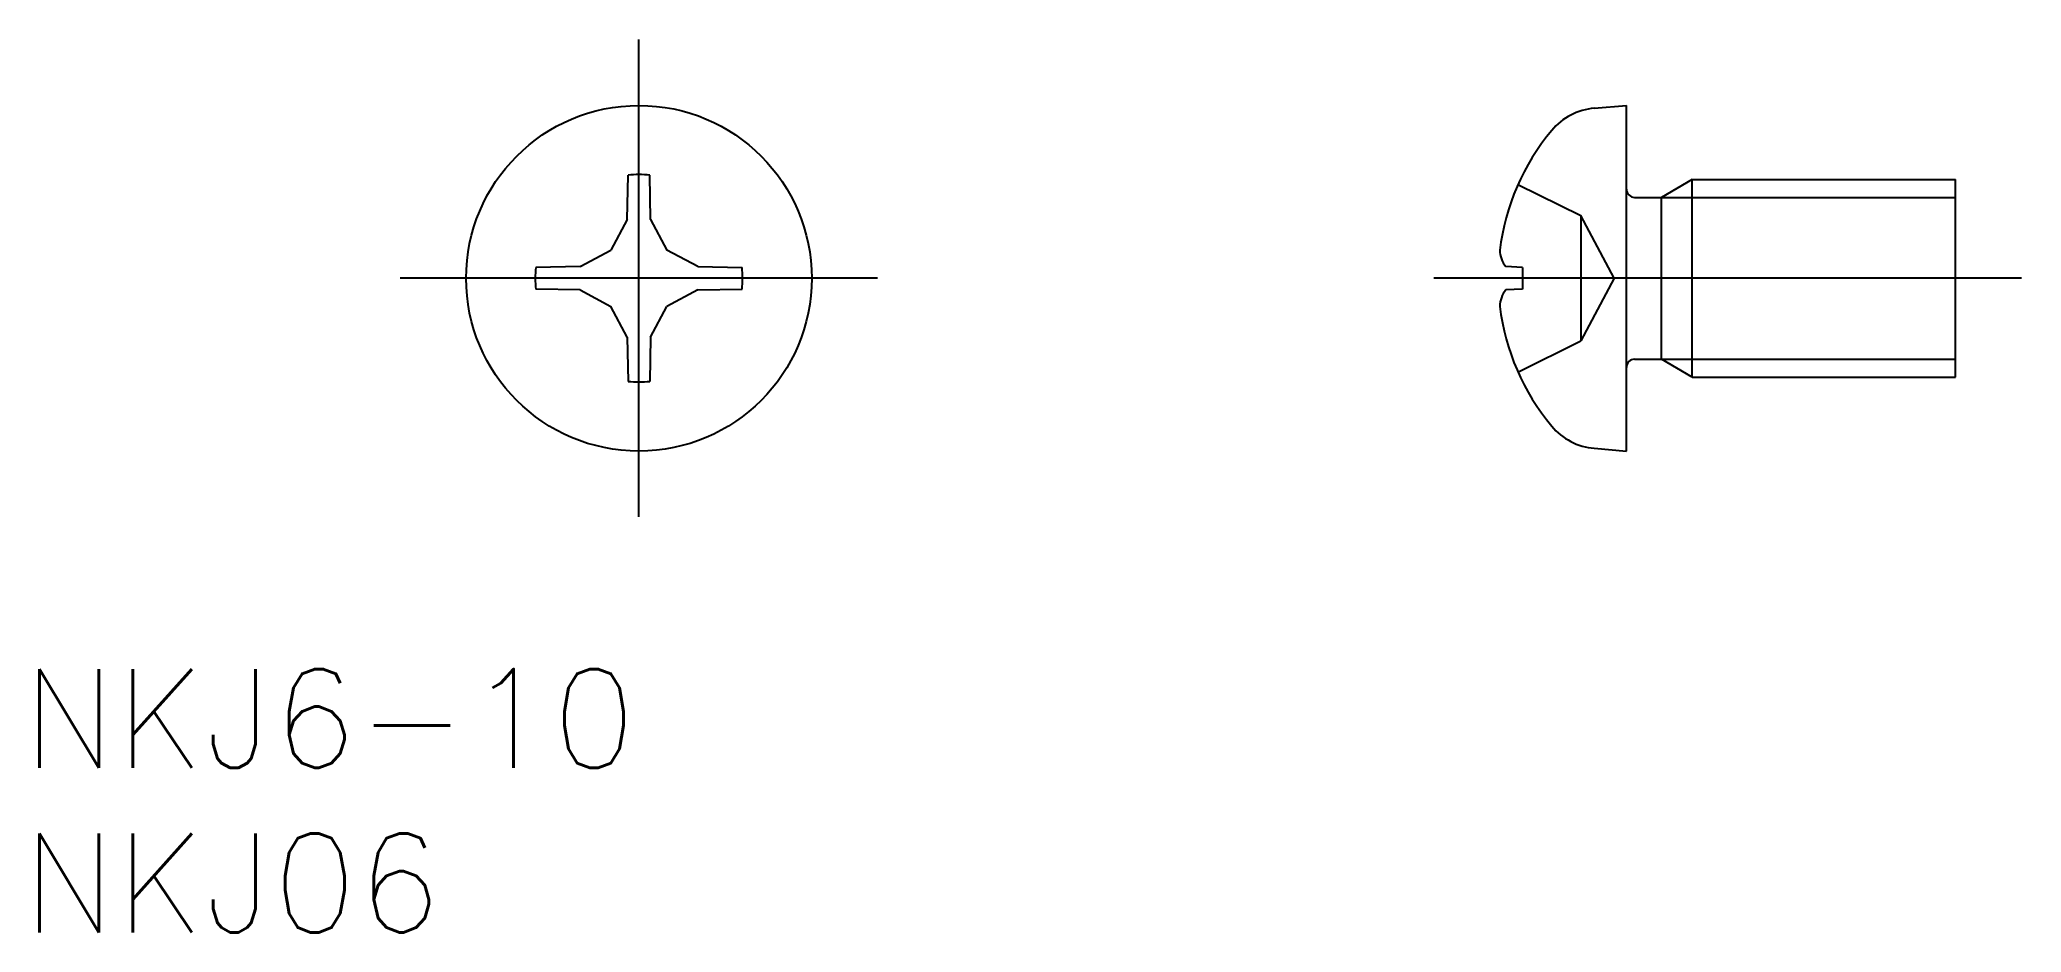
# Model space of a CAD drawing. Extents: x -18.2 to 42, y -19.9 to 7.2.
import ezdxf

# ---------------------------------------------------------------- set-up
doc = ezdxf.new("R2010")
doc.units = 0
doc.linetypes.add('CENTER', pattern=[50.8, 31.75, -6.35, 6.35, -6.35])
doc.linetypes.add('DASHED', pattern=[19.05, 12.7, -6.35])
doc.layers.get('0').update_dxf_attribs({"linetype": 'CONTINUOUS'})
doc.layers.add('CENTER', color=1, linetype='CENTER')
doc.styles.get("Standard").update_dxf_attribs({"font": 'txt.shx', "height": 3, "bigfont": 'bigfont.shx'})

msp = doc.modelspace()

# ---------------------------------------------------------------- linework, layer by layer
at = {"color": 7, "linetype": 'CONTINUOUS'}
for p, q in [((29.022, 5.164), (30, 5.25)), ((30, -5.25), (30, 5.25)), ((-0.354, 1.789), (-0.33, 3.133)), ((0.354, 1.789), (0.33, 3.133)), ((30.25, 2.458), (31.062, 2.458)), ((32, 3), (31.062, 2.458)), ((31.062, -2.458), (31.062, 2.458)), ((32, -3), (32, 3)), ((32, 3), (40, 3)), ((40, -3), (40, 3)), ((-0.354, 1.789), (-0.852, 0.852)), ((0.354, 1.789), (0.852, 0.852)), ((-1.789, 0.354), (-0.852, 0.852)), ((1.789, 0.354), (0.852, 0.852)), ((-1.789, 0.354), (-3.133, 0.33)), ((1.789, 0.354), (3.133, 0.33)), ((26.849, 0.33), (26.333, 0.354)), ((26.849, 0.33), (26.849, -0.33)), ((-1.789, -0.354), (-3.133, -0.33)), ((-1.789, -0.354), (-0.852, -0.852)), ((1.789, -0.354), (0.852, -0.852)), ((1.789, -0.354), (3.133, -0.33)), ((26.849, -0.33), (26.333, -0.354)), ((-0.354, -1.789), (-0.852, -0.852)), ((0.354, -1.789), (0.852, -0.852)), ((-0.354, -1.789), (-0.33, -3.133)), ((0.354, -1.789), (0.33, -3.133)), ((30.25, -2.458), (31.062, -2.458)), ((32, -3), (31.062, -2.458)), ((32, -3), (40, -3)), ((29.022, -5.164), (30, -5.25))]:
    msp.add_line(p, q, dxfattribs=at)
at = {"color": 3, "linetype": 'DASHED'}
for p, q in [((26.707, 2.85), (28.619, 1.905)), ((28.619, 1.905), (28.619, -1.905)), ((29.632, 0), (28.619, 1.905)), ((29.632, 0), (28.619, -1.905)), ((26.707, -2.85), (28.619, -1.905))]:
    msp.add_line(p, q, dxfattribs=at)
at = {"color": 3, "linetype": 'CONTINUOUS'}
for p, q in [((31.062, 2.458), (40, 2.458)), ((31.062, -2.458), (40, -2.458))]:
    msp.add_line(p, q, dxfattribs=at)
at = {"color": 7, "linetype": 'CONTINUOUS'}
msp.add_circle((0, 0), 5.25, dxfattribs=at)
for centre, radius, start, end in [((29.188, 3.272), 1.9, 95, 140.09588), ((33.1, 0), 7, 140.09588, 173.00843), ((0, 0), 3.15, 83.98056, 96.01944), ((30.25, 2.708), 0.25, 180, 270), ((26.998, 0.877), 0.846, 181.65997, 218.15915), ((0, 0), 3.15, 173.98056, 186.01944), ((0, 0), 3.15, 353.98056, 6.01944), ((26.998, -0.877), 0.846, 141.84085, 178.34003), ((33.1, 0), 7, 186.99157, 219.90412), ((30.25, -2.708), 0.25, 90, 180), ((0, 0), 3.15, 263.98056, 276.01944), ((29.188, -3.272), 1.9, 219.90412, 265)]:
    msp.add_arc(centre, radius, start, end, dxfattribs=at)
at = {"layer": 'CENTER', "color": 1, "linetype": 'CENTER'}
for p, q in [((0, -7.25), (0, 7.25)), ((7.25, 0), (-7.25, 0)), ((42, 0), (24.152, 0))]:
    msp.add_line(p, q, dxfattribs=at)

# ---------------------------------------------------------------- texts
at = {"color": 7, "linetype": 'CONTINUOUS'}
for s, p in [('NKJ6-10', (-18.721, -14.87)), ('NKJ06', (-18.721, -19.87))]:
    msp.add_text(s, height=3, dxfattribs=at).set_placement(p)

doc.saveas('drawing.dxf')
